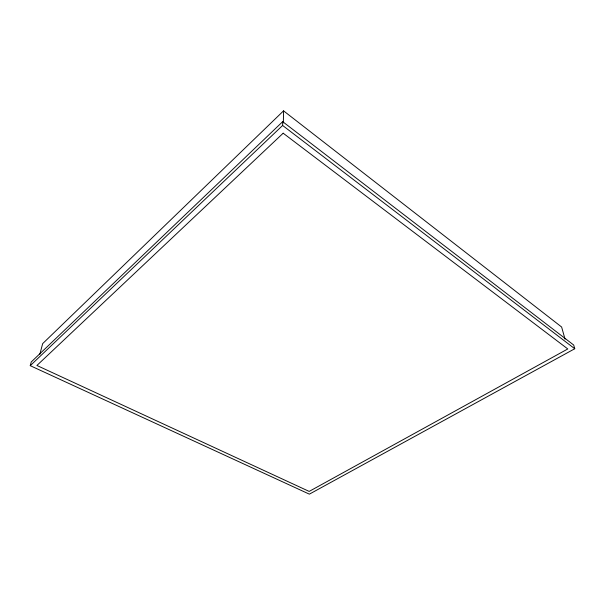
<?xml version="1.0" encoding="UTF-8"?>
<svg xmlns="http://www.w3.org/2000/svg" width="605" height="605" viewBox="0 0 605 605"><rect width="100%" height="100%" fill="white"/><g stroke="black" fill="none" stroke-linecap="round" stroke-linejoin="round"><path stroke-width="0.91" d="M30.25 365.677L282.618 125.469L282.686 121.658L573.676 345.016L574.75 348.745L309.367 494.149L30.25 365.677L31.248 361.971L282.686 121.658M283.352 122.898L283.556 110.851L561.629 327.018L565.04 339.163M39.794 354.507L42.66 343.632L283.556 110.851M282.618 125.469L574.75 348.745M283.178 133.206L36.905 365.473L309.17 491.411L567.792 348.956L283.178 133.206"/></g></svg>
